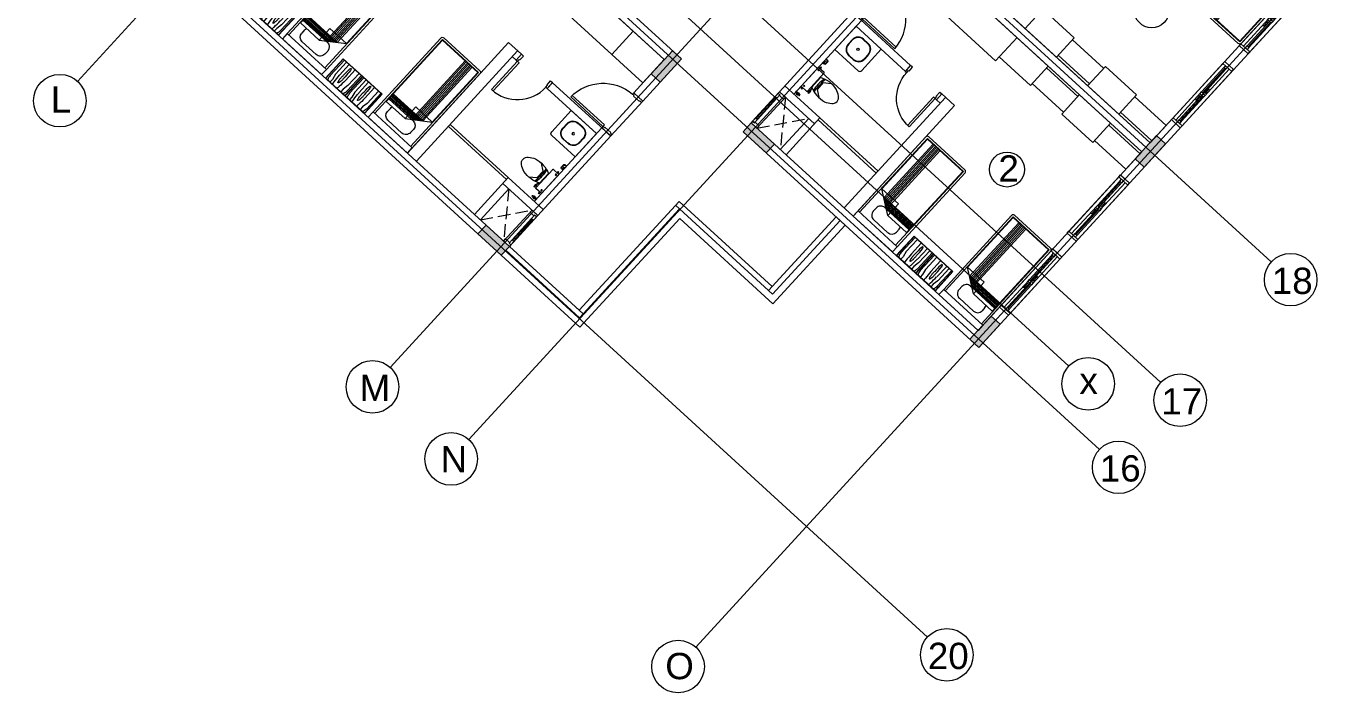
# Model space of a CAD drawing. Header units: metres. Extents: x 750 to 3116, y -341 to 1465.
# Drawn here: x 2729.03 to 2753.91, y 688.98 to 701.67 of the extents above; entities that cross this region are included whole.
import ezdxf
from ezdxf.enums import TextEntityAlignment as Align

# ---------------------------------------------------------------- set-up
doc = ezdxf.new("R2010")
doc.units = ezdxf.units.M
doc.linetypes.add('ACAD_ISO02W100', pattern=[15, 12, -3])
for name, color, linetype, lineweight in [('A-Door', 254, 'Continuous', 5), ('Bathroom Door', 252, 'Continuous', 5), ('Bathroom fur', 252, 'Continuous', 5), ('Centre Line', 7, 'Continuous', 13), ('Column', 50, 'Continuous', 20), ('Cutout', 153, 'Continuous', 5), ('Door', 253, 'Continuous', 5), ('Furniture', 44, 'Continuous', 5), ('GUIDE LINE', 7, 'Continuous', 5), ('Hatch', 251, 'Continuous', 5), ('Hidden line', 251, 'Continuous', 5), ('Inverted beam', 252, 'Continuous', 5), ('Railing', 190, 'Continuous', 5), ('Wall ext', 20, 'Continuous', 18), ('WINDOW', 33, 'Continuous', 5)]:
    doc.layers.add(name, color=color, linetype=linetype, lineweight=lineweight)
doc.layers.add('Text', color=7, linetype='Continuous')
doc.styles.get("Standard").update_dxf_attribs({"font": 'arial.ttf'})
doc.styles.add('TEXT-DET', font='simplex.shx', dxfattribs={"width": 0.7})

# ---------------------------------------------------------------- blocks, each defined once
blk = doc.blocks.new('Door 900')
at = {"layer": 'A-Door'}
for points in [[(29934124, 12198491), (29934164, 12198491), (29934164, 12198476), (29934239, 12198476), (29934314, 12198476), (29934314, 12198491), (29934354, 12198491), (29934354, 12198524), (29934239, 12198524), (29934124, 12198524)], [(29934164, 12197672), (29934314, 12197672), (29934314, 12197658), (29934354, 12197658), (29934354, 12197624), (29934239, 12197624), (29934124, 12197624), (29934124, 12197658), (29934164, 12197658)]]:
    blk.add_lwpolyline(points, close=True, dxfattribs=at)
blk.add_lwpolyline([(29935187, 12197658), (29934354, 12197658), (29934354, 12197698), (29935185, 12197698)], dxfattribs=at)
blk.add_arc((29934327, 12197631), 860, 1.7769, 88.2024, dxfattribs=at)
blk = doc.blocks.new('Door1')
at = {"layer": 'Bathroom Door'}
for p, q in [((1900.586, 444.886), (1899.856, 444.886)), ((1900.586, 444.846), (1899.857, 444.846))]:
    blk.add_line(p, q, dxfattribs=at)
for points in [[(1900.736, 444.921), (1900.586, 444.921), (1900.586, 444.886), (1900.636, 444.886), (1900.636, 444.871), (1900.736, 444.871), (1900.736, 444.921)], [(1900.586, 444.886), (1900.586, 444.846)], [(1900.736, 444.121), (1900.586, 444.121), (1900.586, 444.156), (1900.636, 444.156), (1900.636, 444.171), (1900.736, 444.171), (1900.736, 444.121)]]:
    blk.add_lwpolyline(points, dxfattribs=at)
blk.add_arc((1900.586, 444.886), 0.73, 180, 270, dxfattribs=at)
blk = doc.blocks.new('Water Closet')
at = {"layer": 'Bathroom fur', "linetype": 'Continuous', "lineweight": -3}
for p, q in [((1886.331, 447.871), (1886.35, 447.871)), ((1886.331, 447.851), (1886.35, 447.851)), ((1886.364, 447.861), (1886.346, 447.861)), ((1886.364, 447.861), (1886.349, 447.87)), ((1886.364, 447.861), (1886.349, 447.853)), ((1886.364, 447.861), (1886.355, 447.877)), ((1886.364, 447.861), (1886.355, 447.846)), ((1886.364, 447.861), (1886.364, 447.879)), ((1886.364, 447.861), (1886.364, 447.879)), ((1886.364, 447.861), (1886.364, 447.879)), ((1886.364, 447.861), (1886.364, 447.879)), ((1886.364, 447.861), (1886.364, 447.879)), ((1886.364, 447.861), (1886.364, 447.879)), ((1886.364, 447.861), (1886.364, 447.879)), ((1886.364, 447.861), (1886.364, 447.879)), ((1886.364, 447.861), (1886.364, 447.879)), ((1886.364, 447.861), (1886.364, 447.879)), ((1886.364, 447.861), (1886.364, 447.879)), ((1886.364, 447.861), (1886.364, 447.879)), ((1886.364, 447.861), (1886.373, 447.877)), ((1886.364, 447.861), (1886.379, 447.87)), ((1886.364, 447.861), (1886.381, 447.861)), ((1886.364, 447.861), (1886.379, 447.853)), ((1886.364, 447.861), (1886.373, 447.846)), ((1886.364, 447.861), (1886.364, 447.844)), ((1886.378, 447.871), (1886.416, 447.871)), ((1886.378, 447.851), (1886.416, 447.851)), ((1886.416, 447.851), (1886.416, 447.871))]:
    blk.add_line(p, q, dxfattribs=at)
at = {"layer": 'Bathroom fur', "linetype": 'ByBlock'}
for p, q in [((1886.152, 447.554), (1886.027, 447.644)), ((1886.152, 447.379), (1886.152, 447.554)), ((1886.217, 447.662), (1886.217, 447.713)), ((1886.239, 447.713), (1886.217, 447.713)), ((1886.217, 447.662), (1886.232, 447.625)), ((1886.232, 447.625), (1886.239, 447.625)), ((1886.239, 447.608), (1886.239, 447.713)), ((1886.239, 447.666), (1886.264, 447.666)), ((1886.239, 447.608), (1886.264, 447.608)), ((1886.256, 447.343), (1886.256, 447.59)), ((1886.264, 447.23), (1886.264, 447.703)), ((1886.407, 447.713), (1886.274, 447.713)), ((1886.39, 447.724), (1886.365, 447.724)), ((1886.365, 447.724), (1886.365, 447.715)), ((1886.39, 447.715), (1886.365, 447.715)), ((1886.387, 447.744), (1886.368, 447.744)), ((1886.368, 447.744), (1886.368, 447.724)), ((1886.387, 447.744), (1886.387, 447.724)), ((1886.39, 447.724), (1886.39, 447.715)), ((1886.416, 447.23), (1886.416, 447.703)), ((1886.152, 447.379), (1886.027, 447.288)), ((1886.407, 447.22), (1886.274, 447.22)), ((1886.365, 447.208), (1886.365, 447.218)), ((1886.39, 447.218), (1886.365, 447.218)), ((1886.39, 447.208), (1886.365, 447.208)), ((1886.368, 447.189), (1886.368, 447.208)), ((1886.387, 447.189), (1886.368, 447.189)), ((1886.387, 447.189), (1886.387, 447.208)), ((1886.39, 447.208), (1886.39, 447.218))]:
    blk.add_line(p, q, dxfattribs=at)
at = {"layer": 'Bathroom fur'}
for p, q in [((1886.356, 447.031), (1886.356, 447.081)), ((1886.366, 447.031), (1886.366, 447.081)), ((1886.416, 447.106), (1886.381, 447.106)), ((1886.416, 447.096), (1886.381, 447.096)), ((1886.416, 447.016), (1886.381, 447.016)), ((1886.416, 447.006), (1886.381, 447.006))]:
    blk.add_line(p, q, dxfattribs=at)
at = {"layer": 'Bathroom fur', "linetype": 'Continuous', "lineweight": -3}
blk.add_circle((1886.364, 447.861), 0.0175, dxfattribs=at)
at = {"layer": 'Bathroom fur', "linetype": 'ByBlock'}
for centre in [(1886.378, 447.669), (1886.378, 447.264)]:
    blk.add_circle(centre, 0.0123, dxfattribs=at)
at = {"layer": 'Bathroom fur', "linetype": 'Continuous', "lineweight": -3}
blk.add_arc((1886.331, 447.861), 0.01, 90.002, 270, dxfattribs=at)
at = {"layer": 'Bathroom fur', "linetype": 'ByBlock'}
for centre, radius, start, end in [((1885.835, 447.467), 0.119, 126.3794, 233.6206), ((1886.035, 447.208), 0.446, 109.2942, 127.2549), ((1886.017, 447.095), 0.55, 64.2321, 103.6755), ((1884.672, 447.479), 1.501, 353.4552, 5.5271), ((1885.552, 447.472), 0.65, 345.9276, 13.0204), ((1886.274, 447.703), 0.00987, 90, 180), ((1886.407, 447.703), 0.00987, 0, 90), ((1886.041, 447.728), 0.451, 232.2382, 250.1051), ((1886.017, 447.838), 0.55, 256.3245, 295.7679), ((1886.274, 447.23), 0.00987, 180, 270), ((1886.407, 447.23), 0.00987, 270, 0)]:
    blk.add_arc(centre, radius, start, end, dxfattribs=at)
at = {"layer": 'Bathroom fur'}
for centre, radius, start, end in [((1886.381, 447.081), 0.025, 90, 180), ((1886.381, 447.081), 0.015, 90, 180), ((1886.381, 447.031), 0.025, 180, 270), ((1886.381, 447.031), 0.015, 180, 270)]:
    blk.add_arc(centre, radius, start, end, dxfattribs=at)
at = {"layer": 'Bathroom fur', "style": 'TEXT-DET', "width": 0.6}
blk.add_text('1', height=0.06, dxfattribs=at).set_placement((1886.394, 447.07), align=Align.MIDDLE)
blk = doc.blocks.new('Bed')
at = {"layer": 'Furniture', "linetype": 'Continuous'}
for p, q in [((1878.327, 465.952), (1879.337, 465.952)), ((1878.327, 465.817), (1878.327, 465.952)), ((1879.337, 465.817), (1878.327, 465.817)), ((1878.327, 463.909), (1878.327, 465.817)), ((1878.367, 463.909), (1878.367, 465.817)), ((1878.642, 465.742), (1879.002, 465.742)), ((1879.297, 465.817), (1879.297, 463.909)), ((1879.337, 465.952), (1879.337, 465.817)), ((1879.337, 465.817), (1879.337, 463.909)), ((1878.377, 465.499), (1878.862, 465.499)), ((1878.377, 463.919), (1878.377, 465.499)), ((1878.525, 465.544), (1878.525, 465.624)), ((1878.862, 465.499), (1879.287, 465.199)), ((1878.862, 465.199), (1878.862, 465.499)), ((1879.12, 465.624), (1879.12, 465.544)), ((1878.962, 465.429), (1878.377, 465.429)), ((1878.992, 465.407), (1878.377, 465.407)), ((1879.022, 465.386), (1878.377, 465.386)), ((1879.052, 465.365), (1878.377, 465.365)), ((1879.082, 465.344), (1878.377, 465.344)), ((1879.112, 465.323), (1878.377, 465.323)), ((1879.142, 465.302), (1878.377, 465.302)), ((1878.962, 463.919), (1878.962, 465.429)), ((1879.002, 465.427), (1878.965, 465.427)), ((1878.992, 463.919), (1878.992, 465.407)), ((1879.022, 463.919), (1879.022, 465.386)), ((1879.052, 463.919), (1879.052, 465.365)), ((1879.082, 463.919), (1879.082, 465.344)), ((1879.112, 463.919), (1879.112, 465.323)), ((1879.142, 463.919), (1879.142, 465.302)), ((1879.287, 465.199), (1878.862, 465.199)), ((1879.287, 465.199), (1879.287, 463.919)), ((1879.297, 463.909), (1878.367, 463.909)), ((1879.297, 463.869), (1878.367, 463.869)), ((1879.287, 463.919), (1878.377, 463.919))]:
    blk.add_line(p, q, dxfattribs=at)
for centre, radius, start, end in [((1878.642, 465.624), 0.117, 90, 180), ((1879.002, 465.624), 0.117, 360, 90), ((1878.642, 465.544), 0.117, 180.0006, 202.5189), ((1879.002, 465.544), 0.117, 270, 0), ((1878.367, 463.909), 0.04, 180, 270), ((1879.297, 463.909), 0.04, 270, 0)]:
    blk.add_arc(centre, radius, start, end, dxfattribs=at)
blk = doc.blocks.new('Nightstand')
at = {"layer": 'Furniture'}
for p, q in [((1879.838, 464.54), (1879.838, 464.04)), ((1880.338, 464.54), (1879.838, 464.54)), ((1879.843, 464.535), (1879.843, 464.045)), ((1880.333, 464.535), (1879.843, 464.535)), ((1879.951, 464.469), (1879.951, 464.535)), ((1880.226, 464.469), (1880.226, 464.535)), ((1880.333, 464.045), (1880.333, 464.535)), ((1880.338, 464.04), (1880.338, 464.54)), ((1879.869, 464.442), (1879.871, 464.467)), ((1879.869, 464.045), (1879.869, 464.442)), ((1879.929, 464.358), (1879.951, 464.469)), ((1879.929, 464.045), (1879.929, 464.358)), ((1879.997, 464.32), (1879.991, 464.045)), ((1880.074, 464.444), (1880.068, 464.44)), ((1880.08, 464.44), (1880.074, 464.444)), ((1880.147, 464.32), (1880.147, 464.045)), ((1880.248, 464.358), (1880.226, 464.469)), ((1880.248, 464.045), (1880.248, 464.358)), ((1880.308, 464.442), (1880.305, 464.467)), ((1880.308, 464.045), (1880.308, 464.442)), ((1879.838, 464.04), (1880.338, 464.04)), ((1879.843, 464.045), (1880.333, 464.045)), ((1880.068, 464.081), (1880.074, 464.077)), ((1880.074, 464.077), (1880.08, 464.081))]:
    blk.add_line(p, q, dxfattribs=at)
for centre, radius, start, end in [((1880.021, 464.452), 0.15, 146.5657, 174.2856), ((1881.576, 464.32), 1.578, 174.0179, 180), ((1880.825, 464.399), 0.823, 170.5074, 174.0179), ((1879.315, 464.399), 0.828, 5.9821, 9.4446), ((1878.564, 464.32), 1.583, 0, 5.9821), ((1880.156, 464.452), 0.15, 5.7144, 33.4343), ((1880.715, 464.32), 0.664, 175.5997, 180), ((1880.715, 464.32), 0.664, 180, 184.4003), ((1880.395, 464.345), 0.343, 169.4757, 175.5997), ((1886.298, 464.381), 6.246, 181.0259, 182.4606), ((1880.197, 464.382), 0.142, 155.8434, 169.4757), ((1879.951, 464.382), 0.142, 10.5243, 24.1566), ((1879.753, 464.345), 0.343, 4.4003, 10.5243), ((1873.85, 464.381), 6.246, 357.5394, 358.9741), ((1879.433, 464.32), 0.664, 0, 4.4003), ((1879.433, 464.32), 0.664, 355.5997, 0), ((1880.197, 464.139), 0.142, 190.5243, 204.1566), ((1879.951, 464.139), 0.142, 335.8434, 349.4757)]:
    blk.add_arc(centre, radius, start, end, dxfattribs=at)
blk = doc.blocks.new('Wash bashin')
at = {"layer": 'Bathroom fur', "ltscale": 0.35}
for p, q in [((1884.067, 437.333), (1884.067, 437.883)), ((1884.117, 437.933), (1884.717, 437.933)), ((1884.717, 437.333), (1884.717, 437.933)), ((1884.067, 437.333), (1884.717, 437.333))]:
    blk.add_line(p, q, dxfattribs=at)
at = {"layer": 'Bathroom fur'}
for p, q in [((1884.177, 437.568), (1884.177, 437.688)), ((1884.185, 437.568), (1884.185, 437.688)), ((1884.327, 437.838), (1884.447, 437.838)), ((1884.327, 437.83), (1884.447, 437.83)), ((1884.589, 437.688), (1884.589, 437.568)), ((1884.597, 437.688), (1884.597, 437.568)), ((1884.447, 437.426), (1884.327, 437.426)), ((1884.447, 437.418), (1884.327, 437.418))]:
    blk.add_line(p, q, dxfattribs=at)
blk.add_circle((1884.392, 437.633), 0.0225, dxfattribs=at)
at = {"layer": 'Bathroom fur', "ltscale": 0.35}
blk.add_arc((1884.117, 437.883), 0.05, 90, 180, dxfattribs=at)
at = {"layer": 'Bathroom fur'}
for centre, radius, start, end in [((1884.327, 437.688), 0.15, 90, 180), ((1884.327, 437.688), 0.142, 90, 180), ((1884.447, 437.688), 0.15, 0, 90), ((1884.447, 437.688), 0.142, 0, 90), ((1884.327, 437.568), 0.15, 180, 270), ((1884.327, 437.568), 0.142, 180, 270), ((1884.447, 437.568), 0.15, 270, 0), ((1884.447, 437.568), 0.142, 270, 0)]:
    blk.add_arc(centre, radius, start, end, dxfattribs=at)
blk = doc.blocks.new('700mm Door')
at = {"layer": 'Door'}
for points in [[(11493508.327, 4446107.926), (11493508.287, 4446107.926), (11493508.287, 4446107.776), (11493508.344, 4446107.776), (11493508.344, 4446107.868), (11493508.344, 4446107.88), (11493508.327, 4446107.88)], [(11493508.327, 4446107.88), (11493508.413, 4446107.88), (11493508.413, 4446107.926), (11493508.327, 4446107.926)], [(11493508.413, 4446107.891), (11493508.961, 4446107.891), (11493508.961, 4446107.914), (11493508.413, 4446107.914)], [(11493509.047, 4446107.88), (11493508.961, 4446107.88), (11493508.961, 4446107.926), (11493509.047, 4446107.926)], [(11493509.047, 4446107.926), (11493509.047, 4446107.88), (11493509.03, 4446107.88), (11493509.03, 4446107.868), (11493509.03, 4446107.776), (11493509.087, 4446107.776), (11493509.087, 4446107.926)]]:
    blk.add_lwpolyline(points, close=True, dxfattribs=at)
at = {"layer": 'Door', "color": 1}
blk.add_lwpolyline([(11493508.413, 4446107.88), (11493508.961, 4446107.88), (11493508.961, 4446107.926), (11493508.413, 4446107.926)], close=True, dxfattribs=at)
blk = doc.blocks.new('WINODO1')
at = {"layer": 'WINDOW', "linetype": 'Continuous'}
for p, q in [((2471212540, 936769700), (2471212491, 936769700)), ((2471212491, 936769700), (2471212491, 936769470)), ((2471212540, 936769700), (2471212540, 936769470)), ((2471213991, 936769700), (2471213943, 936769700)), ((2471213943, 936769700), (2471213943, 936769470)), ((2471213991, 936769700), (2471213991, 936769470)), ((2471212540, 936769470), (2471212491, 936769470)), ((2471213991, 936769470), (2471213943, 936769470))]:
    blk.add_line(p, q, dxfattribs=at)
at = {"layer": 'WINDOW'}
for p, q in [((2471212540, 936769700), (2471213943, 936769700)), ((2471212588, 936769633), (2471213217, 936769633)), ((2471212588, 936769585), (2471213217, 936769585)), ((2471213193, 936769561), (2471213089, 936769561)), ((2471213241, 936769633), (2471213943, 936769633)), ((2471213266, 936769585), (2471213895, 936769585)), ((2471213290, 936769609), (2471213394, 936769609)), ((2471213241, 936769537), (2471212540, 936769537)), ((2471212540, 936769470), (2471213943, 936769470)), ((2471213266, 936769537), (2471213895, 936769537))]:
    blk.add_line(p, q, dxfattribs=at)
at = {"layer": 'WINDOW', "color": 4}
blk.add_line((2471212588, 936769609), (2471213217, 936769609), dxfattribs=at)
at = {"layer": 'WINDOW', "color": 4, "true_color": 0x1fffff}
blk.add_line((2471213266, 936769561), (2471213895, 936769561), dxfattribs=at)
at = {"layer": 'WINDOW'}
for points in [[(2471212540, 936769585), (2471212588, 936769585), (2471212588, 936769633), (2471212540, 936769633)], [(2471213076, 936769561), (2471213089, 936769568), (2471213089, 936769554)], [(2471213217, 936769585), (2471213266, 936769585), (2471213266, 936769633), (2471213217, 936769633)], [(2471213217, 936769537), (2471213266, 936769537), (2471213266, 936769585), (2471213217, 936769585)], [(2471213406, 936769609), (2471213394, 936769616), (2471213394, 936769602)], [(2471213895, 936769537), (2471213943, 936769537), (2471213943, 936769585), (2471213895, 936769585)]]:
    blk.add_lwpolyline(points, close=True, dxfattribs=at)

msp = doc.modelspace()

# ---------------------------------------------------------------- hatches: boundary and pattern name
at = {"layer": 'Hatch', "transparency": 33554687}
h = msp.add_hatch(color=256, dxfattribs=at)
h.dxf.hatch_style = 1
h.paths.add_polyline_path([(2747.549, 695.997), (2747.38, 696.153), (2747.221, 695.979), (2747.13, 695.88), (2746.974, 695.71), (2747.144, 695.555)])
h.paths.add_polyline_path([(2750.693, 699.429), (2750.523, 699.585), (2750.118, 699.142), (2750.288, 698.987)])
h.paths.add_polyline_path([(2753.962, 702.998), (2753.792, 703.153), (2753.758, 703.116), (2753.667, 703.017), (2753.387, 702.711), (2753.556, 702.555)])
h.paths.add_polyline_path([(2757.23, 706.566), (2757.061, 706.722), (2756.655, 706.279), (2756.825, 706.124)])
h.paths.add_polyline_path([(2760.499, 710.135), (2760.329, 710.29), (2759.924, 709.848), (2760.094, 709.692)])
h.paths.add_polyline_path([(2763.2, 713.972), (2763.045, 713.803), (2763.487, 713.397), (2763.643, 713.567)])
h.paths.add_polyline_path([(2759.159, 717.674), (2759.004, 717.504), (2759.446, 717.099), (2759.602, 717.268)])
h.paths.add_polyline_path([(2755.891, 714.105), (2755.735, 713.936), (2755.846, 713.834), (2756.178, 713.53), (2756.333, 713.7)])
h.paths.add_polyline_path([(2754.121, 715.726), (2753.965, 715.557), (2754.408, 715.151), (2754.563, 715.321)])
h.paths.add_polyline_path([(2752.916, 710.518), (2752.747, 710.673), (2752.342, 710.231), (2752.511, 710.075)])
h.paths.add_polyline_path([(2751.42, 711.889), (2751.25, 712.044), (2750.845, 711.602), (2751.014, 711.446)])
h.paths.add_polyline_path([(2749.353, 706.968), (2749.198, 706.799), (2749.308, 706.697), (2749.64, 706.393), (2749.796, 706.563)])
h.paths.add_polyline_path([(2747.915, 708.285), (2747.583, 708.589), (2747.428, 708.42), (2747.871, 708.014), (2748.026, 708.184)])
h.paths.add_polyline_path([(2746.379, 703.381), (2746.209, 703.536), (2745.804, 703.094), (2745.974, 702.938)])
h.paths.add_polyline_path([(2745.007, 704.888), (2744.837, 705.044), (2744.432, 704.601), (2744.602, 704.446)])
h.paths.add_polyline_path([(2742.816, 699.831), (2742.66, 699.661), (2743.103, 699.256), (2743.258, 699.426)])
h.paths.add_polyline_path([(2741.488, 701.047), (2741.319, 701.202), (2740.914, 700.76), (2741.083, 700.604)])
h.paths.add_polyline_path([(2738.109, 697.58), (2737.777, 697.884), (2737.622, 697.714), (2738.064, 697.309), (2738.22, 697.478)])
h.paths.add_polyline_path([(2732.526, 703.195), (2732.357, 703.351), (2731.951, 702.908), (2732.121, 702.753)])
h.paths.add_polyline_path([(2735.545, 706.491), (2735.375, 706.646), (2734.97, 706.204), (2735.14, 706.049)])
h.paths.add_polyline_path([(2739.064, 710.332), (2738.894, 710.488), (2738.489, 710.045), (2738.658, 709.89)])
h.paths.add_polyline_path([(2742.207, 713.764), (2742.038, 713.92), (2741.632, 713.477), (2741.802, 713.322), (2741.836, 713.359), (2741.927, 713.458)])
h.paths.add_polyline_path([(2745.476, 717.333), (2745.306, 717.488), (2744.901, 717.046), (2745.071, 716.891)])
h.paths.add_polyline_path([(2748.373, 720.496), (2748.464, 720.596), (2748.62, 720.765), (2748.45, 720.92), (2748.045, 720.478), (2748.214, 720.323)])
h.paths.add_polyline_path([(2737.383, 717.933), (2737.213, 718.088), (2736.808, 717.646), (2736.978, 717.49)])
h.paths.add_polyline_path([(2732.899, 722.039), (2732.744, 721.87), (2732.855, 721.769), (2733.186, 721.465), (2733.342, 721.634)])
h.paths.add_polyline_path([(2730.05, 718.588), (2729.881, 718.744), (2729.475, 718.301), (2729.645, 718.146)])
h.paths.add_polyline_path([(2734.364, 714.637), (2734.194, 714.792), (2733.789, 714.35), (2733.959, 714.195)])
h.paths.add_polyline_path([(2730.845, 710.796), (2730.676, 710.951), (2730.271, 710.509), (2730.44, 710.353)])
h.paths.add_polyline_path([(2726.362, 714.902), (2726.207, 714.733), (2726.649, 714.328), (2726.804, 714.497)])
h.paths.add_polyline_path([(2727.702, 707.364), (2727.532, 707.519), (2727.498, 707.482), (2727.407, 707.382), (2727.127, 707.076), (2727.296, 706.921)])
h.paths.add_polyline_path([(2723.093, 711.334), (2722.938, 711.164), (2723.049, 711.063), (2723.38, 710.759), (2723.536, 710.929)])
h.paths.add_polyline_path([(2721.323, 712.955), (2721.168, 712.785), (2721.611, 712.38), (2721.766, 712.55), (2721.655, 712.651)])
h.paths.add_polyline_path([(2724.592, 716.523), (2724.437, 716.354), (2724.879, 715.949), (2725.035, 716.118)])
h.paths.add_polyline_path([(2727.861, 720.092), (2727.706, 719.922), (2728.148, 719.517), (2728.303, 719.687)])
h.paths.add_polyline_path([(2723.492, 724.094), (2723.336, 723.924), (2723.779, 723.519), (2723.934, 723.689)])
h.paths.add_polyline_path([(2720.518, 720.507), (2720.348, 720.662), (2719.943, 720.219), (2720.112, 720.064)])
h.paths.add_polyline_path([(2717.249, 716.938), (2717.079, 717.093), (2716.674, 716.651), (2716.844, 716.496)])
h.paths.add_polyline_path([(2714.105, 713.506), (2713.936, 713.661), (2713.53, 713.219), (2713.7, 713.063)])
h.paths.add_polyline_path([(2718.747, 709.254), (2718.578, 709.409), (2718.172, 708.967), (2718.342, 708.812)])
h.paths.add_polyline_path([(2720.119, 707.746), (2719.95, 707.902), (2719.544, 707.459), (2719.714, 707.304)])
h.paths.add_polyline_path([(2724.433, 703.795), (2724.263, 703.95), (2723.858, 703.508), (2724.028, 703.353)])
h.paths.add_polyline_path([(2721.289, 700.363), (2721.12, 700.518), (2720.714, 700.076), (2720.884, 699.92)])
h.paths.add_polyline_path([(2716.556, 704.197), (2716.401, 704.027), (2716.843, 703.622), (2716.998, 703.792)])
h.paths.add_polyline_path([(2714.786, 705.818), (2714.631, 705.648), (2715.073, 705.243), (2715.229, 705.413)])
h.paths.add_polyline_path([(2710.417, 709.82), (2710.262, 709.65), (2710.704, 709.245), (2710.859, 709.415)])
h.paths.add_polyline_path([(2711.517, 702.249), (2711.362, 702.08), (2711.804, 701.674), (2711.96, 701.844)])
h.paths.add_polyline_path([(2708.941, 698.548), (2708.771, 698.704), (2708.366, 698.261), (2708.536, 698.106)])
h.paths.add_polyline_path([(2704.299, 702.8), (2704.129, 702.956), (2703.724, 702.513), (2703.894, 702.358)])
h.paths.add_polyline_path([(2706.198, 714.187), (2706.028, 714.342), (2705.869, 714.169), (2705.778, 714.069), (2705.623, 713.899), (2705.792, 713.744)])
h.paths.add_polyline_path([(2709.216, 717.482), (2709.047, 717.638), (2708.641, 717.195), (2708.811, 717.04)])
h.paths.add_polyline_path([(2704.903, 721.434), (2704.733, 721.589), (2704.328, 721.147), (2704.497, 720.991)])
h.paths.add_polyline_path([(2701.464, 718.02), (2701.309, 717.851), (2701.751, 717.446), (2701.907, 717.615)])
h.paths.add_polyline_path([(2703.406, 722.805), (2703.236, 722.96), (2702.831, 722.518), (2703, 722.362)])
h.paths.add_polyline_path([(2697.462, 728.249), (2697.292, 728.404), (2696.887, 727.962), (2697.057, 727.806)])
h.paths.add_polyline_path([(2694.318, 724.817), (2694.149, 724.972), (2693.743, 724.53), (2693.913, 724.374)])
h.paths.add_polyline_path([(2699.694, 719.642), (2699.539, 719.472), (2699.982, 719.067), (2700.137, 719.236)])
h.paths.add_polyline_path([(2696.993, 715.804), (2696.824, 715.959), (2696.418, 715.517), (2696.588, 715.362)])
h.paths.add_polyline_path([(2691.05, 721.248), (2690.88, 721.404), (2690.475, 720.961), (2690.644, 720.806)])
h.paths.add_polyline_path([(2687.781, 717.68), (2687.611, 717.835), (2687.206, 717.393), (2687.376, 717.237)])
h.paths.add_polyline_path([(2693.599, 712.099), (2693.157, 712.504), (2693.002, 712.335), (2693.444, 711.93)])
h.paths.add_polyline_path([(2695.369, 710.478), (2694.927, 710.883), (2694.771, 710.714), (2695.214, 710.309)])
h.paths.add_polyline_path([(2698.196, 714.452), (2698.04, 714.282), (2698.483, 713.877), (2698.638, 714.047)])
h.paths.add_polyline_path([(2702.679, 710.345), (2702.509, 710.501), (2702.104, 710.058), (2702.274, 709.903)])
h.paths.add_polyline_path([(2699.535, 706.913), (2699.366, 707.068), (2698.96, 706.626), (2699.13, 706.471)])
h.paths.add_polyline_path([(2696.266, 703.345), (2696.097, 703.5), (2695.692, 703.057), (2695.861, 702.902)])
h.paths.add_polyline_path([(2691.953, 707.296), (2691.783, 707.451), (2691.378, 707.009), (2691.547, 706.853)])
h.paths.add_polyline_path([(2690.456, 708.667), (2690.286, 708.822), (2689.881, 708.38), (2690.05, 708.225)])
h.paths.add_polyline_path([(2684.512, 714.111), (2684.343, 714.267), (2683.937, 713.824), (2684.107, 713.669)])
h.paths.add_polyline_path([(2681.244, 710.543), (2681.074, 710.698), (2680.669, 710.256), (2680.838, 710.1)])
h.paths.add_polyline_path([(2686.62, 705.367), (2686.464, 705.198), (2686.907, 704.793), (2687.062, 704.962)])
h.paths.add_polyline_path([(2688.389, 703.746), (2688.234, 703.577), (2688.676, 703.171), (2688.832, 703.341)])
h.paths.add_polyline_path([(2684.043, 701.666), (2683.874, 701.822), (2683.468, 701.379), (2683.638, 701.224)])
h.paths.add_polyline_path([(2678.1, 707.111), (2677.93, 707.266), (2677.525, 706.823), (2677.695, 706.668)])
h.paths.add_polyline_path([(2693.123, 699.912), (2692.953, 700.068), (2692.794, 699.894), (2692.703, 699.795), (2692.548, 699.625), (2692.717, 699.47)])
h.paths.add_polyline_path([(2663.118, 701.878), (2662.948, 702.033), (2662.543, 701.59), (2662.713, 701.435)])
h.paths.add_polyline_path([(2667.661, 706.85), (2667.491, 707.005), (2667.086, 706.562), (2667.256, 706.407)])
h.paths.add_polyline_path([(2672.207, 711.826), (2672.037, 711.981), (2671.633, 711.538), (2671.803, 711.383)])
h.paths.add_polyline_path([(2676.629, 716.665), (2676.186, 717.07), (2676.031, 716.9), (2676.474, 716.495)])
h.paths.add_polyline_path([(2680.658, 721.964), (2680.503, 721.795), (2680.946, 721.39), (2681.101, 721.56)])
h.paths.add_polyline_path([(2670.309, 722.69), (2670.139, 722.845), (2669.734, 722.402), (2669.904, 722.247)])
h.paths.add_polyline_path([(2665.762, 717.714), (2665.593, 717.87), (2665.188, 717.427), (2665.358, 717.272)])
h.paths.add_polyline_path([(2661.216, 712.739), (2661.046, 712.894), (2660.641, 712.451), (2660.811, 712.296)])
h.paths.add_polyline_path([(2658.899, 710.203), (2658.585, 710.49), (2658.585, 710.49), (2658.57, 710.503), (2658.456, 710.608), (2658.301, 710.438), (2658.744, 710.033)])
h.paths.add_polyline_path([(2656.67, 707.763), (2656.5, 707.918), (2656.095, 707.475), (2656.265, 707.32)])
h.paths.add_polyline_path([(2653.471, 715.163), (2653.315, 714.993), (2653.315, 714.993), (2653.758, 714.588), (2653.914, 714.758)])
h.paths.add_polyline_path([(2655.957, 717.544), (2655.788, 717.699), (2655.383, 717.256), (2655.553, 717.101)])
h.paths.add_polyline_path([(2660.504, 722.519), (2660.334, 722.674), (2659.929, 722.231), (2660.099, 722.076)])
h.paths.add_polyline_path([(2665.05, 727.495), (2664.88, 727.65), (2664.476, 727.207), (2664.645, 727.052)])
h.paths.add_polyline_path([(2669.228, 732.408), (2669.072, 732.238), (2669.515, 731.834), (2669.671, 732.003)])

# ---------------------------------------------------------------- linework, layer by layer
at = {"layer": 'Bathroom fur'}
for p, q in [((2744.087, 699.887), (2745.193, 698.874)), ((2744.121, 699.924), (2745.227, 698.911)), ((2738.164, 698.75), (2737.058, 699.763)), ((2738.198, 698.787), (2737.092, 699.8))]:
    msp.add_line(p, q, dxfattribs=at)
at = {"layer": 'Centre Line', "color": 30, "true_color": 0xf26722}
for p, q in [((2753.83, 726.624), (2730.01, 700.618)), ((2752.702, 697.182), (2721.202, 726.036)), ((2750.602, 694.889), (2719.102, 723.743)), ((2749.434, 693.613), (2717.933, 722.467)), ((2759.774, 721.179), (2735.953, 695.174)), ((2761.27, 719.808), (2737.45, 693.803)), ((2765.584, 715.857), (2741.764, 689.852)), ((2746.165, 690.045), (2730.554, 704.344))]:
    msp.add_line(p, q, dxfattribs=at)
at = {"layer": 'Centre Line', "color": 3, "true_color": 0x1fff1f}
msp.add_lwpolyline([(2661.943, 737.459), (2683.947, 717.303), (2690.108, 724.026), (2713.699, 702.418), (2726.141, 716.004), (2748.854, 695.201)], dxfattribs=at)
at = {"layer": 'Centre Line', "color": 30, "true_color": 0xf26722}
for centre in [(2729.672, 700.25), (2753.071, 696.844), (2749.222, 694.863), (2735.616, 694.805), (2750.971, 694.551), (2737.112, 693.434), (2749.802, 693.275), (2746.534, 689.707), (2741.426, 689.483)]:
    msp.add_circle(centre, 0.5, dxfattribs=at)
at = {"layer": 'Column'}
for points in [[(2740.914, 700.76), (2741.319, 701.202), (2741.488, 701.047), (2741.083, 700.604), (2740.914, 700.76)], [(2742.816, 699.831), (2743.258, 699.426), (2743.103, 699.256), (2742.66, 699.661), (2742.816, 699.831)], [(2750.118, 699.142), (2750.523, 699.585), (2750.693, 699.429), (2750.288, 698.987), (2750.118, 699.142)], [(2737.777, 697.884), (2738.22, 697.478), (2738.064, 697.309), (2737.622, 697.714), (2737.777, 697.884)], [(2746.974, 695.71), (2747.38, 696.153), (2747.549, 695.997), (2747.144, 695.555), (2746.974, 695.71)]]:
    msp.add_lwpolyline(points, dxfattribs=at)
at = {"layer": 'Cutout', "linetype": 'ACAD_ISO02W100', "ltscale": 0.02}
for p, q in [((2743.467, 700.32), (2743.369, 699.324)), ((2742.926, 699.73), (2743.909, 699.914)), ((2738.207, 698.575), (2738.109, 697.58)), ((2737.667, 697.985), (2738.65, 698.17))]:
    msp.add_line(p, q, dxfattribs=at)
at = {"layer": 'Furniture'}
msp.add_line((2745.693, 702.632), (2747.463, 701.011), dxfattribs=at)
for points in [[(2735.39, 706.321), (2741.163, 701.033)], [(2750.398, 699.448), (2746.254, 703.244), (2746.659, 703.687)], [(2750.243, 699.279), (2746.099, 703.075), (2745.693, 702.632)], [(2739.394, 702.654), (2738.988, 702.211), (2740.758, 700.59)], [(2748.429, 702.066), (2748.024, 701.623)], [(2748.362, 701.992), (2748.955, 701.448), (2748.617, 701.079)], [(2740.574, 701.573), (2740.168, 701.131)], [(2747.463, 701.011), (2747.869, 701.454)], [(2748.921, 701.411), (2749.515, 700.868)], [(2747.531, 701.085), (2748.124, 700.541), (2748.462, 700.91)], [(2748.651, 701.116), (2749.245, 700.573)], [(2740.758, 700.59), (2741.163, 701.033)], [(2748.462, 700.91), (2748.428, 700.873), (2749.022, 700.329)], [(2749.211, 700.536), (2749.549, 700.904), (2750.142, 700.361), (2749.805, 699.992)], [(2748.158, 700.578), (2748.752, 700.034)], [(2749.056, 700.366), (2748.718, 699.997), (2749.312, 699.454), (2749.649, 699.822)], [(2750.109, 700.324), (2750.702, 699.78), (2750.398, 699.448)], [(2749.838, 700.029), (2750.432, 699.485)], [(2749.616, 699.785), (2750.209, 699.242), (2750.243, 699.279)], [(2749.345, 699.491), (2749.939, 698.947), (2750.243, 699.279)]]:
    msp.add_lwpolyline(points, dxfattribs=at)
at = {"layer": 'GUIDE LINE'}
for centre in [(2750.43, 701.971), (2747.68, 698.941)]:
    msp.add_circle(centre, 0.333, dxfattribs=at)
at = {"layer": 'Hidden line'}
for p, q in [((2743.356, 700.421), (2742.816, 699.831)), ((2743.467, 700.32), (2742.926, 699.73)), ((2740.145, 699.58), (2740.753, 700.244)), ((2738.109, 697.58), (2738.65, 698.17)), ((2738.22, 697.478), (2738.76, 698.068))]:
    msp.add_line(p, q, dxfattribs=at)
at = {"layer": 'Inverted beam'}
msp.add_lwpolyline([(2738.22, 697.478), (2739.547, 696.263), (2741.445, 698.334), (2743.214, 696.713), (2744.43, 698.04), (2744.6, 697.885), (2743.229, 696.388), (2741.459, 698.009), (2739.561, 695.938), (2738.064, 697.309), (2738.22, 697.478)], dxfattribs=at)
at = {"layer": 'Railing'}
for p, q in [((2739.547, 696.263), (2741.445, 698.334)), ((2741.445, 698.334), (2743.214, 696.713)), ((2739.553, 696.121), (2741.451, 698.193)), ((2741.377, 698.26), (2743.221, 696.572)), ((2744.43, 698.04), (2743.147, 696.639)), ((2744.504, 697.973), (2743.221, 696.572)), ((2738.152, 697.405), (2739.553, 696.121)), ((2738.22, 697.478), (2739.621, 696.195))]:
    msp.add_line(p, q, dxfattribs=at)
at = {"layer": 'Wall ext'}
for p, q in [((2747.144, 695.555), (2763.643, 713.567)), ((2741.488, 701.047), (2735.375, 706.646)), ((2735.39, 706.321), (2741.163, 701.033)), ((2750.243, 699.279), (2746.099, 703.075)), ((2746.254, 703.244), (2750.398, 699.448)), ((2738.064, 697.309), (2731.951, 702.908)), ((2738.22, 697.478), (2732.276, 702.922)), ((2753.512, 702.847), (2750.398, 699.448)), ((2744.741, 701.933), (2743.356, 700.421)), ((2745.847, 700.919), (2744.741, 701.933)), ((2743.627, 700.376), (2744.91, 701.777)), ((2745.746, 700.809), (2744.809, 701.667)), ((2736.28, 699.255), (2738.205, 701.356)), ((2738.205, 701.356), (2738.449, 701.133)), ((2736.45, 699.099), (2738.375, 701.201)), ((2738.274, 701.09), (2738.347, 701.023)), ((2738.347, 701.023), (2738.449, 701.133)), ((2752.093, 701.299), (2752.263, 701.143)), ((2740.583, 700.399), (2741.163, 701.033)), ((2740.753, 700.244), (2741.488, 701.047)), ((2745.746, 700.809), (2745.847, 700.919)), ((2751.817, 700.997), (2751.986, 700.841)), ((2738.937, 700.482), (2739.039, 700.593)), ((2739.039, 700.593), (2740.145, 699.58)), ((2738.937, 700.482), (2739.874, 699.625)), ((2740.583, 700.399), (2740.753, 700.244)), ((2744.02, 699.813), (2743.356, 700.421)), ((2744.121, 699.924), (2743.457, 700.532)), ((2746.336, 700.269), (2746.437, 700.379)), ((2746.68, 700.156), (2746.437, 700.379)), ((2744.586, 698.21), (2746.511, 700.312)), ((2744.755, 698.055), (2746.68, 700.156)), ((2746.409, 700.201), (2746.336, 700.269)), ((2742.816, 699.831), (2742.66, 699.661)), ((2742.816, 699.831), (2747.13, 695.88)), ((2743.369, 699.324), (2743.909, 699.914)), ((2743.479, 699.223), (2744.121, 699.924)), ((2750.804, 699.891), (2750.973, 699.735)), ((2738.692, 698.334), (2739.975, 699.735)), ((2738.76, 698.068), (2740.145, 699.58)), ((2742.66, 699.661), (2747.144, 695.555)), ((2747.13, 695.88), (2750.243, 699.279)), ((2749.838, 698.836), (2750.007, 698.681)), ((2738.198, 698.787), (2737.556, 698.086)), ((2738.207, 698.575), (2737.667, 697.985)), ((2738.096, 698.676), (2738.76, 698.068)), ((2738.198, 698.787), (2738.861, 698.179)), ((2748.825, 697.73), (2748.994, 697.575)), ((2738.064, 697.309), (2738.22, 697.478)), ((2748.548, 697.428), (2748.718, 697.273)), ((2747.535, 696.322), (2747.704, 696.167))]:
    msp.add_line(p, q, dxfattribs=at)

# ---------------------------------------------------------------- block references
at = {"xscale": -1}
for name, p, rotation in [('Bed', (3823.876, -909.463), 317.5109695304251), ('Bed', (1663.541, 2313.74), 137.510969430038), ('Bed', (1665.171, 2312.247), 137.510969430038), ('Nightstand', (1662.292, 2312.97), 137.510969430038), ('Nightstand', (1662.661, 2312.632), 137.510969430038)]:
    msp.add_blockref(name, p, dxfattribs=dict(at, rotation=rotation))
for name, p, rotation in [('Nightstand', (4433.81, -225.683), 137.510969530405), ('Bed', (4445.318, -227.746), 137.5109695304251), ('Bed', (4446.947, -229.239), 137.5109695304251), ('Nightstand', (4445.921, -230.213), 137.5109695304251), ('Nightstand', (4446.289, -230.551), 137.5109695304251)]:
    msp.add_blockref(name, p, dxfattribs=dict(rotation=rotation))
at = {"layer": 'A-Door'}
for p, xscale, yscale, zscale, rotation in [((-27567.756, 11926.299), 0.001000000000000001, 0.001000000000000001, 0.001000000000000001, 317.5109694300379), ((16574.894, -28514.005), -0.001, 0.001, 0.001, 317.5109695303319)]:
    msp.add_blockref('Door 900', p, dxfattribs=dict(at, xscale=xscale, yscale=yscale, zscale=zscale, rotation=rotation))
at = {"layer": 'Bathroom Door', "rotation": 47.51096953056792}
msp.add_blockref('Door1', (1782.686, -1001.003), dxfattribs=at)
at = {"layer": 'Bathroom Door', "xscale": -1, "rotation": 227.5109695302623}
msp.add_blockref('Door1', (1134.499, -400.715), dxfattribs=at)
at = {"layer": 'Bathroom fur', "rotation": 137.5109695304251}
for name, p in [('Wash bashin', (4430.008, -248.871)), ('Water Closet', (4437.228, -243.505))]:
    msp.add_blockref(name, p, dxfattribs=at)
at = {"layer": 'Bathroom fur', "xscale": -1, "rotation": 137.510969430038}
for name, p in [('Wash bashin', (1645.467, 2295.147)), ('Water Closet', (1650.18, 2302.809))]:
    msp.add_blockref(name, p, dxfattribs=at)
at = {"layer": 'Cutout', "rotation": 47.511060160877}
msp.add_blockref('700mm Door', (-4481928.538, -11477816.244), dxfattribs=at)
at = {"layer": 'Cutout', "xscale": -1, "rotation": 227.5109615824231}
msp.add_blockref('700mm Door', (-11039131.312, -5471571.309), dxfattribs=at)
at = {"layer": 'WINDOW', "linetype": 'Continuous', "xscale": -0.001, "yscale": 0.001, "zscale": 0.001, "rotation": 47.51096953045062}
for p in [(2362711.435, 1190250.779), (2362710.145, 1190249.371), (2362708.166, 1190247.211), (2362706.877, 1190245.803)]:
    msp.add_blockref('WINODO1', p, dxfattribs=at)

# ---------------------------------------------------------------- texts
at = {"layer": 'Text', "color": 30, "true_color": 0xf26722, "char_height": 0.5, "attachment_point": 1, "rotation": 360}
for s, width, insert in [('L', 0.83687, (2729.501, 700.522)), ('2', 3.12418, (2747.516, 699.211)), ('18', 0.83687, (2752.712, 697.073)), ('M', 0.83687, (2735.371, 695.035)), ('x', 0.83687, (2749.056, 695.171)), ('17', 0.83687, (2750.612, 694.78)), ('N', 0.83687, (2736.911, 693.678)), ('16', 0.83687, (2749.443, 693.504)), ('20', 0.83687, (2746.174, 689.936)), ('O', 0.83687, (2741.182, 689.743))]:
    msp.add_mtext_dynamic_manual_height_columns(s, width=width, gutter_width=12.5, heights=[0], dxfattribs=dict(at, insert=insert))

doc.saveas('drawing.dxf')
